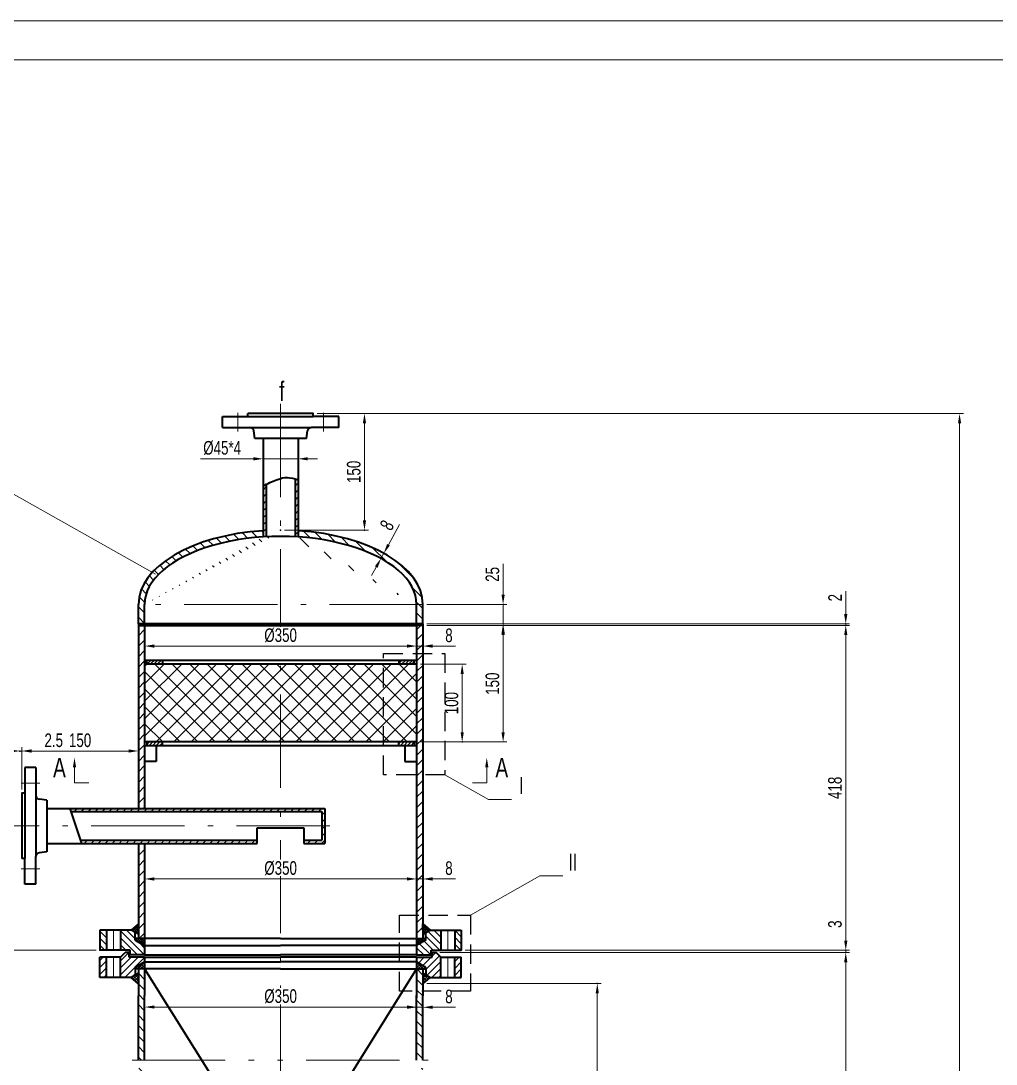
# Model space of a CAD drawing. Header units: millimetres. Extents: x -994 to 3211, y 1613 to 7558.
# Drawn here: x -33 to 1222, y 6216 to 7558 of the extents above; entities that cross this region are included whole.
import ezdxf

# ---------------------------------------------------------------- set-up
doc = ezdxf.new("R2010")
doc.units = ezdxf.units.MM
doc.header["$LTSCALE"] = 10
for name, pattern in [('ACAD_ISO10W100', [18.7, 12, -3, 0.7, -3]), ('ACAD_ISO12W100', [22.4, 12, -3, 0.7, -3, 0.7, -3]), ('DASHED', [0.75, 0.5, -0.25])]:
    doc.linetypes.add(name, pattern=pattern)
for name, color, linetype, lineweight in [('中心线', 1, 'ACAD_ISO10W100', 18), ('双点划线', 3, 'ACAD_ISO12W100', 18), ('实线层', 2, 'Continuous', 35), ('标注', 7, 'Continuous', 18), ('细实线', 7, 'Continuous', 18)]:
    doc.layers.add(name, color=color, linetype=linetype, lineweight=lineweight)
doc.layers.add('剖面线层', color=5, linetype='Continuous')
doc.layers.add('虚线层', color=6, linetype='DASHED')
doc.styles.add('HGCAD', font='HGCAD.SHX', dxfattribs={"width": 0.75, "bigfont": 'HZTXT.SHX'})
doc.dimstyles.new('HGCAD$0', dxfattribs={"dimtxt": 3.5, "dimasz": 2.5, "dimexe": 1, "dimexo": 1, "dimgap": 1, "dimtad": 1, "dimdec": 1, "dimdsep": 46, "dimtxsty": 'HGCAD', "dimcen": 0, "dimclrd": 130, "dimclre": 130, "dimclrt": 3, "dimadec": 1, "dimazin": 0, "dimtfac": 0.714286, "dimtmove": 0, "dimatfit": 1, "dimfxl": 0, "dimtzin": 0, "dimlwd": -1, "dimlwe": -1, "dimarcsym": 0})
pattern_1 = [(135, (-994.139, 1612.684), (-4.490128, -4.490128), [])]
pattern_2 = [(45, (-994.139, 1612.684), (-4.490128, 4.490128), [])]
pattern_3 = [(135, (-994.139, 1612.684), (-6.735192, -6.735192), [])]

# ---------------------------------------------------------------- blocks, each defined once
blk = doc.blocks.new('HGCAD#HGTFTK~A0Z~HGCAD图框')
at = {"layer": '细实线', "color": 7}
blk.add_lwpolyline([(10, -10), (-831, -10), (-831, 1179), (10, 1179)], close=True, dxfattribs=at)
at = {"layer": '细实线', "color": 2}
blk.add_lwpolyline([(0, 0), (-806, 0), (-806, 1169), (0, 1169)], close=True, dxfattribs=at)
blk = doc.blocks.new('*D41')
at = {"color": 0, "ltscale": 5}
for p in [(126.7, 6283.3), (476.7, 6289), (476.7, 6283.3)]:
    blk.add_point(p, dxfattribs=at)
at = {"layer": '标注', "color": 130, "ltscale": 5}
for p, q in [((126.7, 6288.3), (126.7, 6294)), ((476.7, 6288.3), (476.7, 6294))]:
    blk.add_line(p, q, dxfattribs=at)
at = {"layer": '标注', "color": 4, "ltscale": 5}
blk.add_line((139.2, 6289), (464.2, 6289), dxfattribs=at)
for points in [[(139.2, 6291.1), (139.2, 6287), (126.7, 6289)], [(464.2, 6291.1), (464.2, 6287), (476.7, 6289)]]:
    blk.add_solid(points, dxfattribs=at)
at = {"layer": '标注', "color": 3, "ltscale": 5, "insert": (301.7, 6302.8), "char_height": 17.5, "attachment_point": 5, "style": 'HGCAD', "bg_fill": 3, "box_fill_scale": 1.1, "bg_fill_color": 256, "bg_fill_true_color": 13158600, "bg_fill_transparency": 3982}
blk.add_mtext('%%C350', dxfattribs=at)
blk = doc.blocks.new('*D42')
at = {"color": 0, "ltscale": 5}
for p in [(476.7, 6288.3), (484.7, 6288.7), (484.7, 6288.3)]:
    blk.add_point(p, dxfattribs=at)
at = {"layer": '标注', "color": 4, "ltscale": 5}
for p, q in [((464.2, 6288.7), (451.7, 6288.7)), ((476.7, 6288.7), (484.7, 6288.7)), ((497.2, 6288.7), (526.8, 6288.7))]:
    blk.add_line(p, q, dxfattribs=at)
at = {"layer": '标注', "color": 130, "ltscale": 5}
for p, q in [((476.7, 6293.3), (476.7, 6293.7)), ((484.7, 6293.3), (484.7, 6293.7))]:
    blk.add_line(p, q, dxfattribs=at)
at = {"layer": '标注', "color": 4, "ltscale": 5}
for points in [[(464.2, 6290.8), (464.2, 6286.7), (476.7, 6288.7)], [(497.2, 6290.8), (497.2, 6286.7), (484.7, 6288.7)]]:
    blk.add_solid(points, dxfattribs=at)
at = {"layer": '标注', "color": 3, "ltscale": 5, "insert": (518.3, 6302.5), "char_height": 17.5, "attachment_point": 5, "style": 'HGCAD', "bg_fill": 3, "box_fill_scale": 1.1, "bg_fill_color": 256, "bg_fill_true_color": 13158600, "bg_fill_transparency": 3952}
blk.add_mtext('8', dxfattribs=at)
blk = doc.blocks.new('*D43')
at = {"color": 0, "ltscale": 5}
for p in [(126.7, 6453.8), (476.7, 6453.8), (476.7, 6453.8)]:
    blk.add_point(p, dxfattribs=at)
at = {"layer": '标注', "color": 4, "ltscale": 5}
blk.add_line((139.2, 6453.8), (464.2, 6453.8), dxfattribs=at)
for points in [[(139.2, 6455.9), (139.2, 6451.7), (126.7, 6453.8)], [(464.2, 6455.9), (464.2, 6451.7), (476.7, 6453.8)]]:
    blk.add_solid(points, dxfattribs=at)
at = {"layer": '标注', "color": 3, "ltscale": 5, "insert": (301.7, 6467.6), "char_height": 17.5, "attachment_point": 5, "style": 'HGCAD', "bg_fill": 3, "box_fill_scale": 1.1, "bg_fill_color": 256, "bg_fill_true_color": 13158600, "bg_fill_transparency": 637}
blk.add_mtext('%%C350', dxfattribs=at)
blk = doc.blocks.new('*D44')
at = {"color": 0, "ltscale": 5}
for p in [(476.7, 6453.8), (484.7, 6453.8), (484.7, 6453.8)]:
    blk.add_point(p, dxfattribs=at)
at = {"layer": '标注', "color": 4, "ltscale": 5}
for p, q in [((464.2, 6453.8), (451.7, 6453.8)), ((476.7, 6453.8), (484.7, 6453.8)), ((497.2, 6453.8), (526.8, 6453.8))]:
    blk.add_line(p, q, dxfattribs=at)
at = {"layer": '标注', "color": 130, "ltscale": 5}
for p, q in [((476.7, 6448.8), (476.7, 6448.8)), ((484.7, 6448.8), (484.7, 6448.8))]:
    blk.add_line(p, q, dxfattribs=at)
at = {"layer": '标注', "color": 4, "ltscale": 5}
for points in [[(464.2, 6455.9), (464.2, 6451.7), (476.7, 6453.8)], [(497.2, 6455.9), (497.2, 6451.7), (484.7, 6453.8)]]:
    blk.add_solid(points, dxfattribs=at)
at = {"layer": '标注', "color": 3, "ltscale": 5, "insert": (518.3, 6467.6), "char_height": 17.5, "attachment_point": 5, "style": 'HGCAD', "bg_fill": 3, "box_fill_scale": 1.1, "bg_fill_color": 256, "bg_fill_true_color": 13158600, "bg_fill_transparency": 637}
blk.add_mtext('8', dxfattribs=at)
blk = doc.blocks.new('*D45')
at = {"color": 0, "ltscale": 5}
for p in [(126.7, 6753.4), (476.7, 6753.4), (476.7, 6753.4)]:
    blk.add_point(p, dxfattribs=at)
at = {"layer": '标注', "color": 4, "ltscale": 5}
blk.add_line((139.2, 6753.4), (464.2, 6753.4), dxfattribs=at)
for points in [[(139.2, 6755.5), (139.2, 6751.3), (126.7, 6753.4)], [(464.2, 6755.5), (464.2, 6751.3), (476.7, 6753.4)]]:
    blk.add_solid(points, dxfattribs=at)
at = {"layer": '标注', "color": 3, "ltscale": 5, "insert": (301.7, 6767.1), "char_height": 17.5, "attachment_point": 5, "style": 'HGCAD', "bg_fill": 3, "box_fill_scale": 1.1, "bg_fill_color": 256, "bg_fill_true_color": 13158600, "bg_fill_transparency": 437}
blk.add_mtext('%%C350', dxfattribs=at)
blk = doc.blocks.new('*D46')
at = {"color": 0, "ltscale": 5}
for p in [(476.7, 6753.4), (484.7, 6753.4), (484.7, 6753.4)]:
    blk.add_point(p, dxfattribs=at)
at = {"layer": '标注', "color": 4, "ltscale": 5}
for p, q in [((464.2, 6753.4), (451.7, 6753.4)), ((476.7, 6753.4), (484.7, 6753.4)), ((497.2, 6753.4), (526.8, 6753.4))]:
    blk.add_line(p, q, dxfattribs=at)
for points in [[(464.2, 6755.5), (464.2, 6751.3), (476.7, 6753.4)], [(497.2, 6755.5), (497.2, 6751.3), (484.7, 6753.4)]]:
    blk.add_solid(points, dxfattribs=at)
at = {"layer": '标注', "color": 3, "ltscale": 5, "insert": (518.3, 6767.1), "char_height": 17.5, "attachment_point": 5, "style": 'HGCAD', "bg_fill": 3, "box_fill_scale": 1.1, "bg_fill_color": 256, "bg_fill_true_color": 13158600, "bg_fill_transparency": 397}
blk.add_mtext('8', dxfattribs=at)
blk = doc.blocks.new('*D47')
at = {"color": 0, "ltscale": 5}
for p in [(118.7, 6618.4), (118.7, 6618.4), (-31.3, 6564)]:
    blk.add_point(p, dxfattribs=at)
at = {"layer": '标注', "color": 130, "ltscale": 5}
blk.add_line((-31.3, 6569), (-31.3, 6623.4), dxfattribs=at)
at = {"layer": '标注', "color": 4, "ltscale": 5}
blk.add_line((-18.8, 6618.4), (106.2, 6618.4), dxfattribs=at)
for points in [[(-18.8, 6620.5), (-18.8, 6616.3), (-31.3, 6618.4)], [(106.2, 6620.5), (106.2, 6616.3), (118.7, 6618.4)]]:
    blk.add_solid(points, dxfattribs=at)
at = {"layer": '标注', "color": 3, "ltscale": 5, "insert": (43.7, 6632.1), "char_height": 17.5, "attachment_point": 5, "style": 'HGCAD', "bg_fill": 3, "box_fill_scale": 1.1, "bg_fill_color": 256, "bg_fill_true_color": 13158600, "bg_fill_transparency": 352}
blk.add_mtext('150', dxfattribs=at)
blk = doc.blocks.new('*D49')
at = {"color": 0, "ltscale": 5}
for p in [(-33.8, 6618.2), (-31.3, 6618.4), (-31.3, 6618.4)]:
    blk.add_point(p, dxfattribs=at)
at = {"layer": '标注', "color": 4, "ltscale": 5}
for p, q in [((-46.3, 6618.4), (-58.8, 6618.4)), ((-33.8, 6618.4), (-31.3, 6618.4)), ((-18.8, 6618.4), (25.9, 6618.4))]:
    blk.add_line(p, q, dxfattribs=at)
at = {"layer": '标注', "color": 130, "ltscale": 5}
blk.add_line((-33.8, 6623.2), (-33.8, 6623.4), dxfattribs=at)
at = {"layer": '标注', "color": 4, "ltscale": 5}
for points in [[(-46.3, 6620.5), (-46.3, 6616.3), (-33.8, 6618.4)], [(-18.8, 6620.5), (-18.8, 6616.3), (-31.3, 6618.4)]]:
    blk.add_solid(points, dxfattribs=at)
at = {"layer": '标注', "color": 3, "ltscale": 5, "insert": (9.8, 6632.1), "char_height": 17.5, "attachment_point": 5, "style": 'HGCAD', "bg_fill": 3, "box_fill_scale": 1.1, "bg_fill_color": 256, "bg_fill_true_color": 13158600, "bg_fill_transparency": 637}
blk.add_mtext('2.5', dxfattribs=at)
blk = doc.blocks.new('*D50')
at = {"color": 0, "ltscale": 5}
for p in [(-183.8, 6522), (-226.8, 6362), (69.2, 6362)]:
    blk.add_point(p, dxfattribs=at)
at = {"layer": '标注', "color": 130, "ltscale": 5}
for p, q in [((-188.8, 6522), (-231.8, 6522)), ((64.2, 6362), (-231.8, 6362))]:
    blk.add_line(p, q, dxfattribs=at)
at = {"layer": '标注', "color": 4, "ltscale": 5}
blk.add_line((-226.8, 6509.5), (-226.8, 6374.5), dxfattribs=at)
for points in [[(-228.9, 6509.5), (-224.7, 6509.5), (-226.8, 6522)], [(-228.9, 6374.5), (-224.7, 6374.5), (-226.8, 6362)]]:
    blk.add_solid(points, dxfattribs=at)
at = {"layer": '标注', "color": 3, "ltscale": 5, "insert": (-240.6, 6442), "char_height": 17.5, "attachment_point": 5, "rotation": 90, "style": 'HGCAD', "bg_fill": 3, "box_fill_scale": 1.1, "bg_fill_color": 256, "bg_fill_true_color": 13158600, "bg_fill_transparency": 487}
blk.add_mtext('160', dxfattribs=at)
blk = doc.blocks.new('*D51')
at = {"color": 0, "ltscale": 5}
for p in [(343.7, 7052.5), (301.7, 6902.5), (409.6, 6902.5)]:
    blk.add_point(p, dxfattribs=at)
at = {"layer": '标注', "color": 130, "ltscale": 5}
for p, q in [((348.7, 7052.5), (414.6, 7052.5)), ((306.7, 6902.5), (414.6, 6902.5))]:
    blk.add_line(p, q, dxfattribs=at)
at = {"layer": '标注', "color": 4, "ltscale": 5}
blk.add_line((409.6, 7040), (409.6, 6915), dxfattribs=at)
for points in [[(407.5, 7040), (411.7, 7040), (409.6, 7052.5)], [(407.5, 6915), (411.7, 6915), (409.6, 6902.5)]]:
    blk.add_solid(points, dxfattribs=at)
at = {"layer": '标注', "color": 3, "ltscale": 5, "insert": (395.9, 6977.5), "char_height": 17.5, "attachment_point": 5, "rotation": 90, "style": 'HGCAD', "bg_fill": 3, "box_fill_scale": 1.1, "bg_fill_color": 256, "bg_fill_true_color": 13158600, "bg_fill_transparency": 672}
blk.add_mtext('150', dxfattribs=at)
blk = doc.blocks.new('*D52')
at = {"color": 0, "ltscale": 5}
for p in [(279.2, 6995), (279.2, 6994.3), (324.2, 6995)]:
    blk.add_point(p, dxfattribs=at)
at = {"layer": '标注', "color": 4, "ltscale": 5}
for p, q in [((266.7, 6994.3), (198.8, 6994.3)), ((324.2, 6994.3), (279.2, 6994.3)), ((336.7, 6994.3), (349.2, 6994.3))]:
    blk.add_line(p, q, dxfattribs=at)
at = {"layer": '标注', "color": 130, "ltscale": 5}
for p, q in [((279.2, 6990), (279.2, 6989.3)), ((324.2, 6990), (324.2, 6989.3))]:
    blk.add_line(p, q, dxfattribs=at)
at = {"layer": '标注', "color": 4, "ltscale": 5}
for points in [[(266.7, 6996.4), (266.7, 6992.2), (279.2, 6994.3)], [(336.7, 6996.4), (336.7, 6992.2), (324.2, 6994.3)]]:
    blk.add_solid(points, dxfattribs=at)
at = {"layer": '标注', "color": 3, "ltscale": 5, "insert": (226.5, 7008.1), "char_height": 17.5, "attachment_point": 5, "style": 'HGCAD', "bg_fill": 3, "box_fill_scale": 1.1, "bg_fill_color": 256, "bg_fill_true_color": 13158600, "bg_fill_transparency": 767}
blk.add_mtext('%%C45*4', dxfattribs=at)
blk = doc.blocks.new('*D53')
at = {"color": 0, "ltscale": 5}
for p in [(434.5, 6872.8), (434.5, 6872.8), (430.8, 6866.1)]:
    blk.add_point(p, dxfattribs=at)
at = {"layer": '标注', "color": 4, "ltscale": 5}
for p, q in [((440.5, 6883.7), (454.7, 6909.6)), ((430.8, 6866.1), (434.5, 6872.8)), ((424.8, 6855.1), (418.8, 6844.2))]:
    blk.add_line(p, q, dxfattribs=at)
at = {"layer": '标注', "color": 130, "ltscale": 5}
for p, q in [((435.2, 6863.7), (435.2, 6863.7)), ((438.8, 6870.4), (438.9, 6870.3))]:
    blk.add_line(p, q, dxfattribs=at)
at = {"layer": '标注', "color": 4, "ltscale": 5}
for points in [[(438.7, 6884.7), (442.3, 6882.7), (434.5, 6872.8)], [(423, 6856.1), (426.6, 6854.1), (430.8, 6866.1)]]:
    blk.add_solid(points, dxfattribs=at)
at = {"layer": '标注', "color": 3, "ltscale": 5, "insert": (438.6, 6908.8), "char_height": 17.5, "attachment_point": 5, "rotation": 61.1981, "style": 'HGCAD', "bg_fill": 3, "box_fill_scale": 1.1, "bg_fill_color": 256, "bg_fill_true_color": 13158600, "bg_fill_transparency": 837}
blk.add_mtext('8', dxfattribs=at)
blk = doc.blocks.new('*D71')
at = {"color": 0, "ltscale": 5}
for p in [(501.7, 6359.1), (1028.9, 6359.1), (501.7, 5682.3)]:
    blk.add_point(p, dxfattribs=at)
at = {"layer": '标注', "color": 130, "ltscale": 5}
for p, q in [((506.7, 6359.1), (1033.9, 6359.1)), ((506.7, 5682.3), (1033.9, 5682.3))]:
    blk.add_line(p, q, dxfattribs=at)
at = {"layer": '标注', "color": 4, "ltscale": 5}
blk.add_line((1028.9, 5694.8), (1028.9, 6346.6), dxfattribs=at)
for points in [[(1026.8, 6346.6), (1031, 6346.6), (1028.9, 6359.1)], [(1026.8, 5694.8), (1031, 5694.8), (1028.9, 5682.3)]]:
    blk.add_solid(points, dxfattribs=at)
at = {"layer": '标注', "color": 3, "ltscale": 5, "insert": (1015.1, 6020.7), "char_height": 17.5, "attachment_point": 5, "rotation": 90, "style": 'HGCAD', "bg_fill": 3, "box_fill_scale": 1.1, "bg_fill_color": 256, "bg_fill_true_color": 13158600, "bg_fill_transparency": 1627}
blk.add_mtext('4107', dxfattribs=at)
blk = doc.blocks.new('*D73')
at = {"color": 0, "ltscale": 5}
for p in [(484.7, 6780), (1028.9, 6780), (534.2, 6362)]:
    blk.add_point(p, dxfattribs=at)
at = {"layer": '标注', "color": 130, "ltscale": 5}
for p, q in [((489.7, 6780), (1033.9, 6780)), ((539.2, 6362), (1033.9, 6362))]:
    blk.add_line(p, q, dxfattribs=at)
at = {"layer": '标注', "color": 4, "ltscale": 5}
blk.add_line((1028.9, 6374.5), (1028.9, 6767.5), dxfattribs=at)
for points in [[(1026.8, 6767.5), (1031, 6767.5), (1028.9, 6780)], [(1026.8, 6374.5), (1031, 6374.5), (1028.9, 6362)]]:
    blk.add_solid(points, dxfattribs=at)
at = {"layer": '标注', "color": 3, "ltscale": 5, "insert": (1015.1, 6571), "char_height": 17.5, "attachment_point": 5, "rotation": 90, "style": 'HGCAD', "bg_fill": 3, "box_fill_scale": 1.1, "bg_fill_color": 256, "bg_fill_true_color": 13158600, "bg_fill_transparency": 2087}
blk.add_mtext('418', dxfattribs=at)
blk = doc.blocks.new('*D74')
at = {"color": 0, "ltscale": 5}
for p in [(1028.9, 6362), (1028.9, 6362), (1028.9, 6359.1)]:
    blk.add_point(p, dxfattribs=at)
at = {"layer": '标注', "color": 4, "ltscale": 5}
for p, q in [((1028.9, 6374.5), (1028.9, 6404.1)), ((1028.9, 6359.1), (1028.9, 6362)), ((1028.9, 6346.6), (1028.9, 6334.1))]:
    blk.add_line(p, q, dxfattribs=at)
for points in [[(1026.8, 6374.5), (1031, 6374.5), (1028.9, 6362)], [(1026.8, 6346.6), (1031, 6346.6), (1028.9, 6359.1)]]:
    blk.add_solid(points, dxfattribs=at)
at = {"layer": '标注', "color": 3, "ltscale": 5, "insert": (1015.1, 6395.6), "char_height": 17.5, "attachment_point": 5, "rotation": 90, "style": 'HGCAD', "bg_fill": 3, "box_fill_scale": 1.1, "bg_fill_color": 256, "bg_fill_true_color": 13158600, "bg_fill_transparency": 2062}
blk.add_mtext('3', dxfattribs=at)
blk = doc.blocks.new('*D75')
at = {"color": 0, "ltscale": 5}
for p in [(484.7, 6782), (484.7, 6780), (1028.9, 6782)]:
    blk.add_point(p, dxfattribs=at)
at = {"layer": '标注', "color": 4, "ltscale": 5}
for p, q in [((1028.9, 6794.5), (1028.9, 6824.1)), ((1028.9, 6780), (1028.9, 6782)), ((1028.9, 6767.5), (1028.9, 6755))]:
    blk.add_line(p, q, dxfattribs=at)
at = {"layer": '标注', "color": 130, "ltscale": 5}
for p, q in [((489.7, 6782), (1033.9, 6782)), ((489.7, 6780), (1033.9, 6780))]:
    blk.add_line(p, q, dxfattribs=at)
at = {"layer": '标注', "color": 4, "ltscale": 5}
for points in [[(1026.8, 6794.5), (1031, 6794.5), (1028.9, 6782)], [(1026.8, 6767.5), (1031, 6767.5), (1028.9, 6780)]]:
    blk.add_solid(points, dxfattribs=at)
at = {"layer": '标注', "color": 3, "ltscale": 5, "insert": (1015.1, 6815.6), "char_height": 17.5, "attachment_point": 5, "rotation": 90, "style": 'HGCAD', "bg_fill": 3, "box_fill_scale": 1.1, "bg_fill_color": 256, "bg_fill_true_color": 13158600, "bg_fill_transparency": 2027}
blk.add_mtext('2', dxfattribs=at)
blk = doc.blocks.new('*D76')
at = {"color": 0, "ltscale": 5}
for p in [(484.7, 6807), (588, 6807), (484.7, 6782)]:
    blk.add_point(p, dxfattribs=at)
at = {"layer": '标注', "color": 4, "ltscale": 5}
for p, q in [((588, 6819.5), (588, 6859.2)), ((588, 6782), (588, 6807)), ((588, 6769.5), (588, 6757))]:
    blk.add_line(p, q, dxfattribs=at)
at = {"layer": '标注', "color": 130, "ltscale": 5}
for p, q in [((489.7, 6807), (593, 6807)), ((489.7, 6782), (593, 6782))]:
    blk.add_line(p, q, dxfattribs=at)
at = {"layer": '标注', "color": 4, "ltscale": 5}
for points in [[(585.9, 6819.5), (590.1, 6819.5), (588, 6807)], [(585.9, 6769.5), (590.1, 6769.5), (588, 6782)]]:
    blk.add_solid(points, dxfattribs=at)
at = {"layer": '标注', "color": 3, "ltscale": 5, "insert": (574.3, 6845.6), "char_height": 17.5, "attachment_point": 5, "rotation": 90, "style": 'HGCAD', "bg_fill": 3, "box_fill_scale": 1.1, "bg_fill_color": 256, "bg_fill_true_color": 13158600, "bg_fill_transparency": 1972}
blk.add_mtext('25', dxfattribs=at)
blk = doc.blocks.new('*D77')
at = {"color": 0, "ltscale": 5}
for p in [(484.7, 6780), (588, 6780), (476.7, 6630)]:
    blk.add_point(p, dxfattribs=at)
at = {"layer": '标注', "color": 130, "ltscale": 5}
for p, q in [((489.7, 6780), (593, 6780)), ((481.7, 6630), (593, 6630))]:
    blk.add_line(p, q, dxfattribs=at)
at = {"layer": '标注', "color": 4, "ltscale": 5}
blk.add_line((588, 6642.5), (588, 6767.5), dxfattribs=at)
for points in [[(585.9, 6767.5), (590.1, 6767.5), (588, 6780)], [(585.9, 6642.5), (590.1, 6642.5), (588, 6630)]]:
    blk.add_solid(points, dxfattribs=at)
at = {"layer": '标注', "color": 3, "ltscale": 5, "insert": (574.3, 6705), "char_height": 17.5, "attachment_point": 5, "rotation": 90, "style": 'HGCAD', "bg_fill": 3, "box_fill_scale": 1.1, "bg_fill_color": 256, "bg_fill_true_color": 13158600, "bg_fill_transparency": 1887}
blk.add_mtext('150', dxfattribs=at)
blk = doc.blocks.new('*D78')
at = {"color": 0, "ltscale": 5}
for p in [(476.7, 6730), (476.7, 6630), (535.3, 6630)]:
    blk.add_point(p, dxfattribs=at)
at = {"layer": '标注', "color": 130, "ltscale": 5}
for p, q in [((481.7, 6730), (540.3, 6730)), ((481.7, 6630), (540.3, 6630))]:
    blk.add_line(p, q, dxfattribs=at)
at = {"layer": '标注', "color": 4, "ltscale": 5}
blk.add_line((535.3, 6717.5), (535.3, 6642.5), dxfattribs=at)
for points in [[(533.3, 6717.5), (537.4, 6717.5), (535.3, 6730)], [(533.3, 6642.5), (537.4, 6642.5), (535.3, 6630)]]:
    blk.add_solid(points, dxfattribs=at)
at = {"layer": '标注', "color": 3, "ltscale": 5, "insert": (521.6, 6680), "char_height": 17.5, "attachment_point": 5, "rotation": 90, "style": 'HGCAD', "bg_fill": 3, "box_fill_scale": 1.1, "bg_fill_color": 256, "bg_fill_true_color": 13158600, "bg_fill_transparency": 427}
blk.add_mtext('100', dxfattribs=at)
blk = doc.blocks.new('*D81')
at = {"color": 0, "ltscale": 5}
for p in [(484.7, 6319.1), (709.2, 6319.1), (474.2, 5782.3)]:
    blk.add_point(p, dxfattribs=at)
at = {"layer": '标注', "color": 130, "ltscale": 5}
for p, q in [((489.7, 6319.1), (714.2, 6319.1)), ((479.2, 5782.3), (714.2, 5782.3))]:
    blk.add_line(p, q, dxfattribs=at)
at = {"layer": '标注', "color": 4, "ltscale": 5}
blk.add_line((709.2, 5794.8), (709.2, 6306.6), dxfattribs=at)
for points in [[(707.1, 6306.6), (711.2, 6306.6), (709.2, 6319.1)], [(707.1, 5794.8), (711.2, 5794.8), (709.2, 5782.3)]]:
    blk.add_solid(points, dxfattribs=at)
at = {"layer": '标注', "color": 3, "ltscale": 5, "insert": (695.4, 6050.7), "char_height": 17.5, "attachment_point": 5, "rotation": 90, "style": 'HGCAD', "bg_fill": 3, "box_fill_scale": 1.1, "bg_fill_color": 256, "bg_fill_true_color": 13158600, "bg_fill_transparency": 107}
blk.add_mtext('4000', dxfattribs=at)
blk = doc.blocks.new('*D91')
at = {"color": 0, "ltscale": 5}
for p in [(343.7, 7052.5), (343.7, 2361.6), (1175.3, 2361.6)]:
    blk.add_point(p, dxfattribs=at)
at = {"layer": '标注', "color": 130, "ltscale": 5}
for p, q in [((348.7, 7052.5), (1180.3, 7052.5)), ((348.7, 2361.6), (1180.3, 2361.6))]:
    blk.add_line(p, q, dxfattribs=at)
at = {"layer": '标注', "color": 4, "ltscale": 5}
blk.add_line((1175.3, 7040), (1175.3, 2374.1), dxfattribs=at)
for points in [[(1173.3, 7040), (1177.4, 7040), (1175.3, 7052.5)], [(1173.3, 2374.1), (1177.4, 2374.1), (1175.3, 2361.6)]]:
    blk.add_solid(points, dxfattribs=at)
at = {"layer": '标注', "color": 3, "ltscale": 5, "insert": (1161.6, 4707.1), "char_height": 17.5, "attachment_point": 5, "rotation": 90, "style": 'HGCAD', "bg_fill": 3, "box_fill_scale": 1.1, "bg_fill_color": 256, "bg_fill_true_color": 13158600, "bg_fill_transparency": 497}
blk.add_mtext('9555', dxfattribs=at)

msp = doc.modelspace()

# ---------------------------------------------------------------- hatches: boundary and pattern name
at = {"layer": '剖面线层', "ltscale": 5}
h = msp.add_hatch(dxfattribs=at)
h.set_pattern_fill('ANSI31', color=256, scale=2, style=0)
h.set_pattern_definition(pattern_2)
edge = h.paths.add_edge_path()
edge.add_line((324.23, 6967.16), (320.23, 6968.35))
edge.add_line((320.23, 6968.35), (320.23, 6894.03))
edge.add_ellipse((301.73, 6807.02), major_axis=(175, 0), ratio=0.5, start_angle=82.61295, end_angle=83.93168, ccw=False)
edge.add_line((324.23, 6893.79), (324.23, 6967.16))
edge = h.paths.add_edge_path()
edge.add_line((283.23, 6961.48), (279.23, 6959.5))
edge.add_line((279.23, 6959.5), (279.23, 6893.79))
edge.add_ellipse((301.73, 6807.02), major_axis=(175, 0), ratio=0.5, start_angle=96.06832, end_angle=97.38705, ccw=False)
edge.add_line((283.23, 6894.03), (283.23, 6961.48))
h = msp.add_hatch(dxfattribs=at)
h.set_pattern_fill('ANSI31', color=256, scale=3, angle=90, style=0)
h.set_pattern_definition(pattern_3)
edge = h.paths.add_edge_path()
edge.add_ellipse((301.73, 6807.02), major_axis=(175, 0), ratio=0.5, start_angle=97.38705, end_angle=180, ccw=False)
edge.add_line((279.23, 6893.79), (279.23, 6901.8))
edge.add_ellipse((301.73, 6807.02), major_axis=(183, 0), ratio=0.5218579, start_angle=97.06243, end_angle=180)
edge.add_line((118.73, 6807.02), (118.73, 6782.02))
edge.add_line((118.73, 6782.02), (126.73, 6782.02))
edge.add_line((126.73, 6782.02), (126.73, 6807.02))
edge = h.paths.add_edge_path()
edge.add_ellipse((301.73, 6807.02), major_axis=(183, 0), ratio=0.5218579, start_angle=0, end_angle=82.93757)
edge.add_line((324.23, 6901.8), (324.23, 6893.79))
edge.add_ellipse((301.73, 6807.02), major_axis=(175, 0), ratio=0.5, start_angle=0, end_angle=82.61295, ccw=False)
edge.add_line((476.73, 6807.02), (476.73, 6782.02))
edge.add_line((476.73, 6782.02), (484.73, 6782.02))
edge.add_line((484.73, 6782.02), (484.73, 6807.02))
h = msp.add_hatch(dxfattribs=at)
h.set_pattern_fill('ANSI31', color=256, scale=3, style=0)
h.set_pattern_definition([(45, (-994.139, 1612.684), (-6.735192, 6.735192), [])])
h.paths.add_polyline_path([(126.73, 6780.02), (118.73, 6780.02), (118.73, 6544.52), (126.73, 6544.52)])
h.paths.add_polyline_path([(484.73, 6780.02), (476.73, 6780.02), (476.73, 6377.02), (484.73, 6377.02)])
h.paths.add_polyline_path([(126.73, 6499.52), (118.73, 6499.52), (118.73, 6377.02), (126.73, 6377.02)])
h = msp.add_hatch(dxfattribs=at)
h.set_pattern_fill('ANSI37', color=256, scale=5, style=0)
h.paths.add_polyline_path([(301.73, 6730.02), (126.73, 6730.02), (126.73, 6630.02), (301.73, 6630.02)])
h.paths.add_polyline_path([(476.73, 6730.02), (301.73, 6730.02), (301.73, 6630.02), (476.73, 6630.02)])
h = msp.add_hatch(dxfattribs=at)
h.set_pattern_fill('ANSI31', color=256, style=0)
h.paths.add_polyline_path([(149.73, 6735.02), (129.73, 6735.02), (129.73, 6730.02), (149.73, 6730.02)])
h.paths.add_polyline_path([(149.73, 6630.02), (129.73, 6630.02), (129.73, 6625.02), (149.73, 6625.02)])
h.paths.add_polyline_path([(473.73, 6630.02), (453.73, 6630.02), (453.73, 6625.02), (473.73, 6625.02)])
h.paths.add_polyline_path([(473.73, 6735.02), (453.73, 6735.02), (453.73, 6730.02), (473.73, 6730.02)])
h = msp.add_hatch(dxfattribs=at)
h.set_pattern_fill('ANSI31', color=256, scale=2, style=0)
h.set_pattern_definition(pattern_2)
h.paths.add_polyline_path([(358.73, 6544.52), (126.73, 6544.52), (118.73, 6544.52), (30.49, 6544.52), (31.82, 6540.52), (118.73, 6540.52), (126.73, 6540.52), (354.73, 6540.52), (354.73, 6503.52), (331.73, 6503.52), (331.73, 6499.52), (358.73, 6499.52)])
h.paths.add_polyline_path([(271.73, 6503.52), (126.73, 6503.52), (44.09, 6503.52), (45.42, 6499.52), (126.73, 6499.52), (271.73, 6499.52)], flags=16)
at = {"layer": '剖面线层'}
h = msp.add_hatch(dxfattribs=at)
h.set_pattern_fill('ANSI37', color=256, scale=0.6, style=0)
h.set_pattern_definition([(135, (110.7338, 4570.499), (1.3470384, 1.3470384), []), (45, (110.7338, 4570.499), (1.3470384, -1.3470384), [])])
h.paths.add_polyline_path([(118.73, 6396.02), (118.73, 6388.02), (118.73, 6382.71), (109.54, 6388.02)])
h.paths.add_polyline_path([(114.73, 6375.02), (114.73, 6377.02), (126.73, 6377.02), (126.73, 6368.09)])
h = msp.add_hatch(dxfattribs=at)
h.set_pattern_fill('ANSI37', color=256, scale=0.6, style=0)
h.set_pattern_definition([(45, (492.7319, 4570.499), (-1.3470384, 1.3470384), []), (135, (492.7319, 4570.499), (-1.3470384, -1.3470384), [])])
h.paths.add_polyline_path([(484.73, 6396.02), (484.73, 6388.02), (484.73, 6382.71), (493.93, 6388.02)])
h.paths.add_polyline_path([(488.73, 6375.02), (488.73, 6377.02), (476.73, 6377.02), (476.73, 6368.09)])
h = msp.add_hatch(dxfattribs=at)
h.set_pattern_fill('ANSI31', color=256, scale=2, angle=90, style=0)
h.set_pattern_definition(pattern_1)
h.paths.add_polyline_path([(114.73, 6375.02), (126.73, 6368.09), (126.73, 6362.02), (126.73, 6356.02), (108.23, 6356.02), (108.23, 6362.02), (95.73, 6362.02), (95.73, 6388.02), (109.54, 6388.02), (114.73, 6385.02)])
h.paths.add_polyline_path([(77.73, 6362.02), (69.23, 6362.02), (69.23, 6388.02), (77.73, 6388.02)])
h = msp.add_hatch(dxfattribs=at)
h.set_pattern_fill('ANSI31', color=256, scale=2, angle=90, style=0)
h.set_pattern_definition(pattern_1)
h.paths.add_polyline_path([(488.73, 6375.02), (476.73, 6368.09), (476.73, 6362.02), (476.73, 6356.02), (495.23, 6356.02), (495.23, 6362.02), (507.73, 6362.02), (507.73, 6388.02), (493.93, 6388.02), (488.73, 6385.02)])
h.paths.add_polyline_path([(525.73, 6362.02), (534.23, 6362.02), (534.23, 6388.02), (525.73, 6388.02)])
h = msp.add_hatch(dxfattribs=at)
h.set_pattern_fill('ANSI31', color=256, scale=2, style=0)
h.set_pattern_definition(pattern_2)
h.paths.add_polyline_path([(95.73, 6353.06), (101.73, 6359.06), (106.73, 6359.06), (106.73, 6353.06), (126.73, 6353.06), (126.73, 6346.99), (114.73, 6340.06), (114.73, 6330.06), (109.54, 6327.06), (95.73, 6327.06)])
h.paths.add_polyline_path([(77.73, 6327.06), (69.23, 6327.06), (69.23, 6353.06), (77.73, 6353.06)])
h = msp.add_hatch(dxfattribs=at)
h.set_pattern_fill('ANSI31', color=256, scale=2, style=0)
h.set_pattern_definition(pattern_2)
h.paths.add_polyline_path([(507.73, 6353.06), (501.73, 6359.06), (496.73, 6359.06), (496.73, 6353.06), (476.73, 6353.06), (476.73, 6346.99), (488.73, 6340.06), (488.73, 6330.06), (493.93, 6327.06), (507.73, 6327.06)])
h.paths.add_polyline_path([(525.73, 6327.06), (534.23, 6327.06), (534.23, 6353.06), (525.73, 6353.06)])
h = msp.add_hatch(dxfattribs=at)
h.set_pattern_fill('ANSI37', color=256, scale=0.8, style=0)
h.set_pattern_definition([(135, (110.7338, 4570.499), (1.7960512, 1.7960512), []), (45, (110.7338, 4570.499), (1.7960512, -1.7960512), [])])
h.paths.add_polyline_path([(114.73, 6340.06), (114.73, 6338.06), (126.73, 6338.06), (126.73, 6346.99)])
h.paths.add_polyline_path([(118.73, 6332.47), (109.54, 6327.06), (118.73, 6319.06)])
at = {"layer": '剖面线层', "ltscale": 5}
h = msp.add_hatch(dxfattribs=at)
h.set_pattern_fill('ANSI31', color=256, scale=3, angle=90, style=0)
h.set_pattern_definition(pattern_3)
h.paths.add_polyline_path([(126.73, 6304), (126.73, 6338.06), (118.73, 6338.06), (118.73, 6303.3), (118.73, 6220.57), (126.73, 6220.57)])
h.paths.add_polyline_path([(484.73, 6303.3), (484.73, 6338.06), (476.73, 6338.06), (476.73, 6300.96), (476.73, 6220.57), (484.73, 6220.57), (484.73, 6303.3)])
h.paths.add_polyline_path([(484.73, 6210.57), (476.73, 6210.57), (476.73, 5703.3), (484.73, 5703.3)])
h.paths.add_polyline_path([(126.73, 6210.57), (118.73, 6210.57), (118.73, 5703.3), (126.73, 5703.3)])
at = {"layer": '剖面线层'}
h = msp.add_hatch(dxfattribs=at)
h.set_pattern_fill('ANSI37', color=256, scale=0.8, style=0)
h.set_pattern_definition([(45, (492.7319, 4570.499), (-1.7960512, 1.7960512), []), (135, (492.7319, 4570.499), (-1.7960512, -1.7960512), [])])
h.paths.add_polyline_path([(476.73, 6346.99), (476.73, 6338.06), (488.73, 6338.06), (488.73, 6340.06)])
h.paths.add_polyline_path([(484.73, 6319.06), (493.93, 6327.06), (484.73, 6332.47)])

# ---------------------------------------------------------------- linework, layer by layer
at = {"layer": '中心线'}
for p, q in [((301.73, 7064.9), (301.73, 2333.5)), ((365.08, 6522.02), (-200.81, 6522.02)), ((86.73, 6388.02), (86.73, 6362.02)), ((516.73, 6388.02), (516.73, 6362.02)), ((86.73, 6327.06), (86.73, 6353.06)), ((516.73, 6327.06), (516.73, 6353.06))]:
    msp.add_line(p, q, dxfattribs=at)
at = {"layer": '中心线', "color": 1, "linetype": 'ACAD_ISO10W100'}
for p, q in [((246.73, 7029.53), (246.73, 7053.53)), ((356.73, 7029.53), (356.73, 7053.53)), ((484.73, 6807.02), (118.73, 6807.02)), ((-8.27, 6577.02), (-32.27, 6577.02)), ((-8.27, 6467.02), (-32.27, 6467.02))]:
    msp.add_line(p, q, dxfattribs=at)
at = {"layer": '双点划线'}
msp.add_line((110.54, 6220.57), (496.6, 6220.57), dxfattribs=at)
at = {"layer": '实线层'}
for p, q in [((226.73, 7034.53), (226.73, 7048.53)), ((226.73, 7048.53), (259.73, 7048.53)), ((259.73, 7048.53), (259.73, 7052.53)), ((343.73, 7052.53), (259.73, 7052.53)), ((259.73, 7048.53), (343.73, 7048.53)), ((343.73, 7048.53), (343.73, 7052.53)), ((376.73, 7048.53), (343.73, 7048.53)), ((376.73, 7034.53), (376.73, 7048.53)), ((226.73, 7034.53), (341.16, 7034.53)), ((376.73, 7034.53), (341.16, 7034.53)), ((268.45, 7020.53), (267.27, 7030.14)), ((335.01, 7020.53), (268.45, 7020.53)), ((279.23, 7020.53), (279.23, 6893.79)), ((324.23, 7020.53), (324.23, 6893.79)), ((335.01, 7020.53), (336.19, 7030.14)), ((320.23, 6968.35), (320.23, 6894.03)), ((283.23, 6961.48), (283.23, 6894.03)), ((118.73, 6782.02), (118.73, 6807.02)), ((126.73, 6782.02), (126.73, 6807.02)), ((476.73, 6782.02), (476.73, 6807.02)), ((484.73, 6782.02), (484.73, 6807.02)), ((484.73, 6782.02), (118.73, 6782.02)), ((118.73, 6782.02), (118.73, 6780.02)), ((118.73, 6780.02), (126.73, 6780.02)), ((118.73, 6780.02), (118.73, 6544.52)), ((126.73, 6782.02), (126.73, 6780.02)), ((126.73, 6780.02), (126.73, 6544.52)), ((126.73, 6780.02), (476.73, 6780.02)), ((476.73, 6782.02), (476.73, 6780.02)), ((484.73, 6780.02), (476.73, 6780.02)), ((476.73, 6780.02), (476.73, 6780.02)), ((476.73, 6780.02), (476.73, 6368.09)), ((484.73, 6782.02), (484.73, 6780.02)), ((484.73, 6780.02), (484.73, 6377.02)), ((476.73, 6735.02), (126.73, 6735.02)), ((476.73, 6730.02), (126.73, 6730.02)), ((129.73, 6730.02), (129.73, 6735.02)), ((149.73, 6735.02), (149.73, 6730.02)), ((453.73, 6735.02), (453.73, 6730.02)), ((473.73, 6730.02), (473.73, 6735.02)), ((476.73, 6630.02), (126.73, 6630.02)), ((476.73, 6625.02), (126.73, 6625.02)), ((129.73, 6630.02), (129.73, 6625.02)), ((141.73, 6625.02), (141.73, 6605.02)), ((149.73, 6625.02), (149.73, 6630.02)), ((453.73, 6625.02), (453.73, 6630.02)), ((461.73, 6625.02), (461.73, 6605.02)), ((473.73, 6630.02), (473.73, 6625.02)), ((141.73, 6605.02), (126.73, 6605.02)), ((461.73, 6605.02), (476.73, 6605.02)), ((-13.27, 6597.02), (-27.27, 6597.02)), ((-27.27, 6597.02), (-27.27, 6480.02)), ((-13.27, 6597.02), (-13.27, 6482.6)), ((-27.27, 6564.02), (-31.27, 6564.02)), ((-31.27, 6564.02), (-31.27, 6480.02)), ((0.73, 6555.3), (-8.88, 6556.48)), ((0.73, 6555.3), (0.73, 6488.74)), ((0.73, 6544.52), (118.73, 6544.52)), ((30.49, 6544.52), (45.42, 6499.52)), ((31.82, 6540.52), (118.73, 6540.52)), ((118.73, 6544.52), (126.73, 6544.52)), ((118.73, 6540.52), (126.73, 6540.52)), ((126.73, 6544.52), (358.73, 6544.52)), ((126.73, 6540.52), (354.73, 6540.52)), ((354.73, 6540.52), (354.73, 6503.52)), ((358.73, 6544.52), (358.73, 6499.52)), ((271.73, 6499.52), (271.73, 6519.52)), ((271.73, 6519.52), (301.73, 6519.52)), ((301.73, 6519.52), (331.73, 6519.52)), ((331.73, 6519.52), (331.73, 6499.52)), ((0.73, 6499.52), (126.73, 6499.52)), ((44.09, 6503.52), (126.73, 6503.52)), ((118.73, 6499.52), (118.73, 6377.02)), ((126.73, 6503.52), (271.73, 6503.52)), ((126.73, 6499.52), (271.73, 6499.52)), ((126.73, 6499.52), (126.73, 6362.02)), ((331.73, 6503.52), (354.73, 6503.52)), ((331.73, 6499.52), (358.73, 6499.52)), ((-13.27, 6447.02), (-13.27, 6482.6)), ((0.73, 6488.74), (-8.88, 6487.56)), ((-27.27, 6480.02), (-31.27, 6480.02)), ((-27.27, 6447.02), (-27.27, 6480.02)), ((-13.27, 6447.02), (-27.27, 6447.02)), ((118.73, 6396.02), (109.54, 6388.02)), ((118.73, 6388.02), (118.73, 6396.02)), ((484.73, 6388.02), (484.73, 6396.02)), ((484.73, 6396.02), (493.93, 6388.02)), ((109.54, 6388.02), (69.23, 6388.02)), ((69.23, 6388.02), (69.23, 6362.02)), ((77.73, 6388.02), (77.73, 6362.02)), ((95.73, 6388.02), (95.73, 6362.02)), ((118.73, 6382.71), (109.54, 6388.02)), ((114.73, 6375.02), (114.73, 6385.02)), ((301.73, 6377.02), (114.73, 6377.02)), ((301.73, 6377.02), (488.73, 6377.02)), ((484.73, 6382.71), (493.93, 6388.02)), ((488.73, 6375.02), (488.73, 6385.02)), ((493.93, 6388.02), (534.23, 6388.02)), ((507.73, 6388.02), (507.73, 6362.02)), ((525.73, 6388.02), (525.73, 6362.02)), ((534.23, 6388.02), (534.23, 6362.02)), ((95.73, 6362.02), (69.23, 6362.02)), ((108.23, 6362.02), (95.73, 6362.02)), ((108.23, 6356.02), (108.23, 6362.02)), ((114.73, 6375.02), (126.73, 6368.09)), ((126.73, 6368.09), (126.73, 6362.02)), ((126.73, 6368.09), (126.73, 6356.02)), ((126.73, 6368.09), (301.73, 6368.09)), ((476.73, 6368.09), (301.73, 6368.09)), ((488.73, 6375.02), (476.73, 6368.09)), ((476.73, 6368.09), (476.73, 6362.02)), ((476.73, 6368.09), (476.73, 6356.02)), ((495.23, 6356.02), (495.23, 6362.02)), ((495.23, 6362.02), (507.73, 6362.02)), ((507.73, 6362.02), (534.23, 6362.02)), ((69.23, 6327.06), (69.23, 6353.06)), ((95.73, 6353.06), (69.23, 6353.06)), ((77.73, 6327.06), (77.73, 6353.06)), ((95.73, 6353.06), (101.73, 6359.06)), ((95.73, 6327.06), (95.73, 6353.06)), ((106.73, 6359.06), (101.73, 6359.06)), ((106.73, 6353.06), (106.73, 6359.06)), ((126.73, 6353.06), (106.73, 6353.06)), ((126.73, 6356.02), (108.23, 6356.02)), ((126.73, 6356.02), (301.73, 6356.02)), ((126.73, 6353.06), (126.73, 6304)), ((126.73, 6353.06), (301.73, 6353.06)), ((476.73, 6356.02), (301.73, 6356.02)), ((476.73, 6353.06), (301.73, 6353.06)), ((476.73, 6356.02), (495.23, 6356.02)), ((476.73, 6353.06), (476.73, 6300.96)), ((476.73, 6353.06), (496.73, 6353.06)), ((496.73, 6353.06), (496.73, 6359.06)), ((496.73, 6359.06), (501.73, 6359.06)), ((507.73, 6353.06), (501.73, 6359.06)), ((507.73, 6327.06), (507.73, 6353.06)), ((507.73, 6353.06), (534.23, 6353.06)), ((525.73, 6327.06), (525.73, 6353.06)), ((534.23, 6327.06), (534.23, 6353.06)), ((114.73, 6340.06), (126.73, 6346.99)), ((114.73, 6340.06), (114.73, 6330.06)), ((301.73, 6338.06), (114.73, 6338.06)), ((118.73, 6338.06), (118.73, 6303.3)), ((126.73, 6346.99), (301.73, 6346.99)), ((476.73, 6346.99), (301.73, 6346.99)), ((301.73, 6338.06), (488.73, 6338.06)), ((488.73, 6340.06), (476.73, 6346.99)), ((484.73, 6338.06), (484.73, 6303.3)), ((488.73, 6340.06), (488.73, 6330.06)), ((109.54, 6327.06), (69.23, 6327.06)), ((118.73, 6332.47), (109.54, 6327.06)), ((118.73, 6319.06), (109.54, 6327.06)), ((118.73, 6327.06), (118.73, 6319.06)), ((484.73, 6332.47), (493.93, 6327.06)), ((484.73, 6327.06), (484.73, 6319.06)), ((484.73, 6319.06), (493.93, 6327.06)), ((493.93, 6327.06), (534.23, 6327.06)), ((118.73, 6220.57), (118.73, 6303.3)), ((126.73, 6220.57), (126.73, 6304)), ((476.73, 6220.57), (476.73, 6304)), ((484.73, 6220.57), (484.73, 6303.3))]:
    msp.add_line(p, q, dxfattribs=at)
for centre, start, end in [((262.31, 7029.53), 7.00002, 90), ((341.16, 7029.53), 90, 172.99998), ((-8.27, 6561.44), 180, 262.99998), ((-8.27, 6482.6), 97.00002, 180)]:
    msp.add_arc(centre, 5, start, end, dxfattribs=at)
for major_axis, ratio, start_param, end_param in [((183, 0), 0.5218579, 1.694059, 3.1415927), ((183, 0), 0.5218579, 0, 1.4475336), ((175, 0), 0.5, 0, 3.1415927)]:
    msp.add_ellipse((301.73, 6807.02), major_axis=major_axis, ratio=ratio, start_param=start_param, end_param=end_param, dxfattribs=at)
msp.add_open_spline([(279.23, 6959.5), (284.55, 6962.21), (307.1, 6972.54), (312.85, 6970.56), (324.23, 6967.16)], degree=3, knots=[16.5050425, 16.5050425, 16.5050425, 16.5050425, 27.9502314, 55.9643455, 55.9643455, 55.9643455, 55.9643455], dxfattribs=at)
at = {"layer": '标注', "ltscale": 5}
msp.add_line((140.59, 6845.7), (-312.88, 7101.78), dxfattribs=at)

# ---------------------------------------------------------------- block references
at = {"ltscale": 5, "xscale": 5, "yscale": 5, "zscale": 5}
msp.add_blockref('HGCAD#HGTFTK~A0Z~HGCAD图框', (3160.86, 1662.68), dxfattribs=at)

# ---------------------------------------------------------------- texts
at = {"layer": '标注', "ltscale": 5, "insert": (299.84, 7093.73), "char_height": 25, "width": 45.6536, "attachment_point": 1, "style": 'HGCAD'}
msp.add_mtext('{\\C0;f}', dxfattribs=at)

# ---------------------------------------------------------------- next in the draw order: dimensions: what is measured, and where the dimension line sits
at = {"layer": '标注', "ltscale": 5}
for base, p1, p2, picture, middle in [((409.63, 6902.52), (343.73, 7052.53), (301.73, 6902.52), '*D51', (395.88, 6977.53)), ((-226.8, 6362.02), (-183.77, 6522.02), (69.23, 6362.02), '*D50', (-240.55, 6442.02))]:
    dim = msp.add_linear_dim(base=base, p1=p1, p2=p2, angle=90, dimstyle='HGCAD$0', override={"dimscale": 5, "dimclrd": 4, "dimtdec": 1}, dxfattribs=at)
    dim.commit()
    dim.dimension.update_dxf_attribs({"geometry": picture, "text_midpoint": middle})
for base, p1, p2, picture, middle in [((476.73, 6753.37), (126.73, 6753.37), (476.73, 6753.37), '*D45', (301.73, 6767.12)), ((476.73, 6453.81), (126.73, 6453.81), (476.73, 6453.81), '*D43', (301.73, 6467.56)), ((476.73, 6289.05), (126.73, 6283.31), (476.73, 6283.31), '*D41', (301.73, 6302.8))]:
    dim = msp.add_linear_dim(base=base, p1=p1, p2=p2, text='%%C350', dimstyle='HGCAD$0', override={"dimscale": 5, "dimclrd": 4, "dimtdec": 1}, dxfattribs=at)
    dim.commit()
    dim.dimension.update_dxf_attribs({"geometry": picture, "text_midpoint": middle})
dim = msp.add_linear_dim(base=(118.73, 6618.39), p1=(-31.27, 6564.02), p2=(118.73, 6618.39), dimstyle='HGCAD$0', override={"dimscale": 5, "dimclrd": 4, "dimtdec": 1}, dxfattribs=at)
dim.commit()
dim.dimension.update_dxf_attribs({"geometry": '*D47', "text_midpoint": (43.73, 6632.14)})

# ---------------------------------------------------------------- next in the draw order: linework, layer by layer
for p, q in [((36.49, 6597.44), (36.49, 6577.34)), ((36.49, 6577.34), (54.92, 6577.34))]:
    msp.add_line(p, q, dxfattribs=at)
at = {"layer": '标注', "color": 4, "ltscale": 5}
msp.add_solid([(34.41, 6597.44), (38.57, 6597.44), (36.49, 6609.94)], dxfattribs=at)

# ---------------------------------------------------------------- next in the draw order: texts
at = {"layer": '标注', "ltscale": 5, "insert": (25.32, 6609.49), "char_height": 25, "width": 27.2837, "attachment_point": 3, "rotation": 0.00007, "style": 'HGCAD'}
msp.add_mtext('A', dxfattribs=at)

# ---------------------------------------------------------------- next in the draw order: dimensions: what is measured, and where the dimension line sits
at = {"layer": '标注', "ltscale": 5}
dim = msp.add_linear_dim(base=(279.23, 6994.31), p1=(324.23, 6994.96), p2=(279.23, 6994.96), text='%%C45*4', dimstyle='HGCAD$0', override={"dimscale": 5, "dimclrd": 4, "dimtdec": 1}, dxfattribs=at)
dim.commit()
dim.dimension.update_dxf_attribs({"geometry": '*D52', "text_midpoint": (226.52, 7008.06)})
dim = msp.add_aligned_dim(p1=(430.8, 6866.11), p2=(434.46, 6872.77), distance=-0.02, text='8', dimstyle='HGCAD$0', override={"dimscale": 5, "dimclrd": 4, "dimtdec": 1}, dxfattribs=at)
dim.commit()
dim.dimension.update_dxf_attribs({"geometry": '*D53', "text_midpoint": (438.59, 6908.77)})
for base, p1, p2, picture, middle in [((484.73, 6753.37), (476.73, 6753.37), (484.73, 6753.37), '*D46', (518.27, 6767.12)), ((-31.27, 6618.39), (-33.77, 6618.19), (-31.27, 6618.39), '*D49', (9.84, 6632.14)), ((484.73, 6453.8), (476.73, 6453.81), (484.73, 6453.81), '*D44', (518.27, 6467.55)), ((484.73, 6288.74), (476.73, 6288.31), (484.73, 6288.31), '*D42', (518.27, 6302.49))]:
    dim = msp.add_linear_dim(base=base, p1=p1, p2=p2, dimstyle='HGCAD$0', override={"dimscale": 5, "dimclrd": 4, "dimtdec": 1}, dxfattribs=at)
    dim.commit()
    dim.dimension.update_dxf_attribs({"geometry": picture, "text_midpoint": middle})

# ---------------------------------------------------------------- next in the draw order: dimensions: what is measured, and where the dimension line sits
dim = msp.add_linear_dim(base=(1028.9, 6359.06), p1=(501.73, 5682.3), p2=(501.73, 6359.06), angle=90, text='4107', dimstyle='HGCAD$0', override={"dimscale": 5, "dimclrd": 4, "dimtdec": 1}, dxfattribs=at)
dim.commit()
dim.dimension.update_dxf_attribs({"geometry": '*D71', "text_midpoint": (1015.15, 6020.68)})

# ---------------------------------------------------------------- next in the draw order: dimensions: what is measured, and where the dimension line sits
dim = msp.add_linear_dim(base=(1028.9, 6780.02), p1=(534.23, 6362.02), p2=(484.73, 6780.02), angle=90, dimstyle='HGCAD$0', override={"dimscale": 5, "dimclrd": 4, "dimtdec": 1}, dxfattribs=at)
dim.commit()
dim.dimension.update_dxf_attribs({"geometry": '*D73', "text_midpoint": (1015.15, 6571.02)})
dim = msp.add_linear_dim(base=(709.15, 6319.06), p1=(474.23, 5782.34), p2=(484.73, 6319.06), angle=90, text='4000', dimstyle='HGCAD$0', override={"dimscale": 5, "dimclrd": 4, "dimtdec": 1}, dxfattribs=at)
dim.commit()
dim.dimension.update_dxf_attribs({"geometry": '*D81', "text_midpoint": (695.4, 6050.7)})

# ---------------------------------------------------------------- next in the draw order: linework, layer by layer
at = {"layer": '实线层', "ltscale": 5}
for p, q in [((126.73, 6338.06), (474.23, 5782.34)), ((476.73, 6338.06), (129.23, 5782.34))]:
    msp.add_line(p, q, dxfattribs=at)

# ---------------------------------------------------------------- next in the draw order: dimensions: what is measured, and where the dimension line sits
at = {"layer": '标注', "ltscale": 5}
for base, p1, p2, picture, middle in [((1028.9, 6782.02), (484.73, 6780.02), (484.73, 6782.02), '*D75', (1015.15, 6815.55)), ((1028.9, 6362.02), (1028.9, 6359.06), (1028.9, 6362.02), '*D74', (1015.15, 6395.55))]:
    dim = msp.add_linear_dim(base=base, p1=p1, p2=p2, angle=90, dimstyle='HGCAD$0', override={"dimscale": 5, "dimclrd": 4, "dimtdec": 1}, dxfattribs=at)
    dim.commit()
    dim.dimension.update_dxf_attribs({"geometry": picture, "text_midpoint": middle})

# ---------------------------------------------------------------- next in the draw order: dimensions: what is measured, and where the dimension line sits
dim = msp.add_linear_dim(base=(588.03, 6807.02), p1=(484.73, 6782.02), p2=(484.73, 6807.02), angle=90, dimstyle='HGCAD$0', override={"dimscale": 5, "dimclrd": 4, "dimtdec": 1}, dxfattribs=at)
dim.commit()
dim.dimension.update_dxf_attribs({"geometry": '*D76', "text_midpoint": (574.28, 6845.6)})

# ---------------------------------------------------------------- next in the draw order: dimensions: what is measured, and where the dimension line sits
dim = msp.add_linear_dim(base=(588.03, 6780.02), p1=(476.73, 6630.02), p2=(484.73, 6780.02), angle=90, text='150', dimstyle='HGCAD$0', override={"dimscale": 5, "dimclrd": 4, "dimtdec": 1}, dxfattribs=at)
dim.commit()
dim.dimension.update_dxf_attribs({"geometry": '*D77', "text_midpoint": (574.28, 6705.02)})

# ---------------------------------------------------------------- next in the draw order: dimensions: what is measured, and where the dimension line sits
dim = msp.add_linear_dim(base=(535.34, 6630.02), p1=(476.73, 6730.02), p2=(476.73, 6630.02), angle=90, dimstyle='HGCAD$0', override={"dimscale": 5, "dimclrd": 4, "dimtdec": 1}, dxfattribs=at)
dim.commit()
dim.dimension.update_dxf_attribs({"geometry": '*D78', "text_midpoint": (521.59, 6680.02)})

# ---------------------------------------------------------------- next in the draw order: dimensions: what is measured, and where the dimension line sits
dim = msp.add_linear_dim(base=(1175.34, 2361.63), p1=(343.73, 7052.53), p2=(343.73, 2361.63), angle=90, text='9555', dimstyle='HGCAD$0', override={"dimscale": 5, "dimclrd": 4, "dimtdec": 1}, dxfattribs=at)
dim.commit()
dim.dimension.update_dxf_attribs({"geometry": '*D91', "text_midpoint": (1161.59, 4707.08)})

# ---------------------------------------------------------------- next in the draw order: linework, layer by layer
for p, q in [((566.98, 6597.44), (566.98, 6577.34)), ((512.99, 6587.79), (569.17, 6556.07)), ((566.98, 6577.34), (548.55, 6577.34)), ((569.17, 6556.07), (598.68, 6556.07)), ((545.98, 6407.15), (635.39, 6457.65)), ((635.39, 6457.65), (664.9, 6457.65))]:
    msp.add_line(p, q, dxfattribs=at)
at = {"layer": '标注', "color": 4, "ltscale": 5}
msp.add_solid([(569.06, 6597.44), (564.89, 6597.44), (566.98, 6609.94)], dxfattribs=at)
at = {"layer": '虚线层', "ltscale": 5}
for p, q in [((434.16, 6743.93), (512.99, 6743.93)), ((434.16, 6587.79), (434.16, 6743.93)), ((512.99, 6743.93), (512.99, 6587.79)), ((512.99, 6587.79), (434.16, 6587.79)), ((454.51, 6407.15), (545.98, 6407.15)), ((454.51, 6309.47), (454.51, 6407.15)), ((545.98, 6407.15), (545.98, 6309.47)), ((545.98, 6309.47), (454.51, 6309.47))]:
    msp.add_line(p, q, dxfattribs=at)

# ---------------------------------------------------------------- next in the draw order: texts
at = {"layer": '标注', "ltscale": 5, "insert": (578.15, 6609.49), "char_height": 25, "width": 27.2837, "attachment_point": 1, "rotation": 359.99987, "style": 'HGCAD'}
msp.add_mtext('A', dxfattribs=at)
at = {"layer": '标注', "ltscale": 5, "char_height": 25, "width": 74.8588, "attachment_point": 3, "style": 'HGCAD'}
for s, insert in [('{\\C0;Ⅰ}', (620.85, 6585.6)), ('{\\C0;Ⅱ}', (687.07, 6487.17))]:
    msp.add_mtext(s, dxfattribs=dict(at, insert=insert))

doc.saveas('drawing.dxf')
